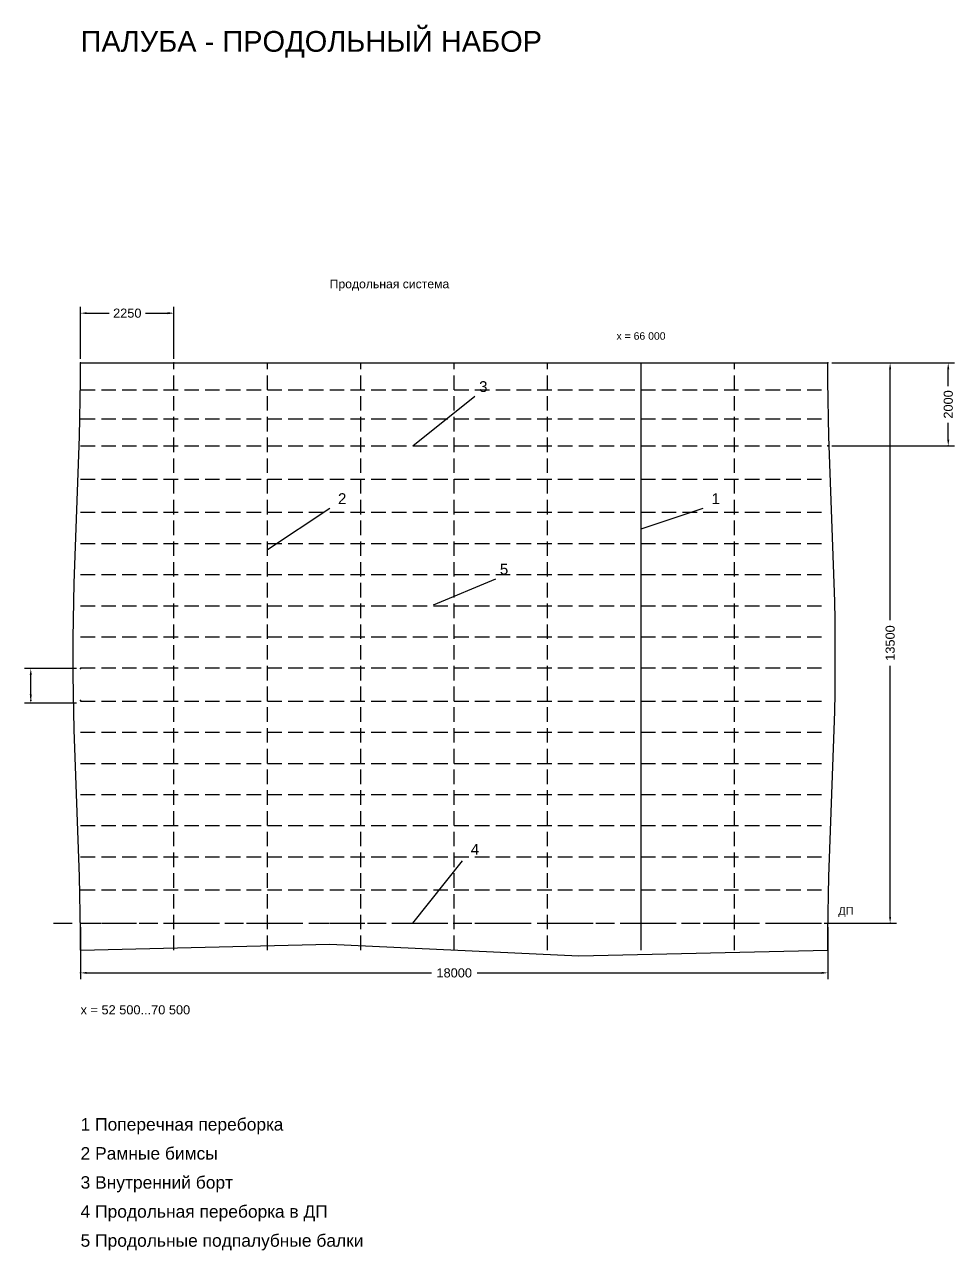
# Model space of a CAD drawing. Header units: millimetres. Extents: x -5500 to 159150, y -17410 to 188095.
# Drawn here: x 36650 to 59050, y 93110 to 122656 of the extents above; entities that cross this region are included whole.
import ezdxf
from ezdxf.enums import TextEntityAlignment as Align

# ---------------------------------------------------------------- set-up
doc = ezdxf.new("R2010")
doc.units = ezdxf.units.MM
for name, color, linetype in [('ARR_0', 7, 'Continuous'), ('ARR_BOUNDARY', 1, 'Continuous'), ('ARR_CENTER', 3, 'Continuous'), ('ARR_Defpoints', 7, 'Continuous'), ('ARR_HULL', 7, 'Continuous'), ('ARR_NOTE', 7, 'Continuous'), ('ARR_PRIMARY', 1, 'Continuous'), ('ARR_SECONDARY', 4, 'Continuous')]:
    doc.layers.add(name, color=color, linetype=linetype)
doc.styles.add('unicode', font='arial.ttf')

msp = doc.modelspace()

# ---------------------------------------------------------------- linework, layer by layer
at = {"layer": 'ARR_0', "color": 2}
for p, q in [((38000, 114600), (38000, 115850)), ((40250, 114600), (40250, 115850)), ((38150, 115700), (38685, 115700)), ((39565, 115700), (40100, 115700)), ((56100, 114500), (57650, 114500)), ((56100, 114500), (59050, 114500)), ((57500, 108300), (57500, 114350)), ((58900, 113940), (58900, 114350)), ((58900, 112650), (58900, 113060)), ((56100, 112500), (59050, 112500)), ((37900, 107133), (36650, 107133)), ((36800, 106517), (36800, 106983)), ((57500, 101150), (57500, 107200)), ((37900, 106300), (36650, 106300)), ((38000, 100900), (38000, 99650)), ((56000, 100900), (56000, 99650)), ((56100, 101000), (57650, 101000)), ((38150, 99800), (46450, 99800)), ((47550, 99800), (55850, 99800))]:
    msp.add_line(p, q, dxfattribs=at)
at = {"layer": 'ARR_0', "color": 0, "linetype": 'ByBlock'}
for points in [[(38150, 115675), (38000, 115700), (38150, 115725)], [(40100, 115725), (40250, 115700), (40100, 115675)], [(57475, 114350), (57500, 114500), (57525, 114350)], [(58875, 114350), (58900, 114500), (58925, 114350)], [(58925, 112650), (58900, 112500), (58875, 112650)], [(36775, 106983), (36800, 107133), (36825, 106983)], [(36825, 106517), (36800, 106300), (36775, 106517)], [(57525, 101150), (57500, 101000), (57475, 101150)], [(38150, 99775), (38000, 99800), (38150, 99825)], [(55850, 99825), (56000, 99800), (55850, 99775)]]:
    msp.add_solid(points, dxfattribs=at)
at = {"layer": 'ARR_BOUNDARY'}
msp.add_line((51500, 100350), (51500, 114500), dxfattribs=at)
at = {"layer": 'ARR_CENTER'}
for p, q in [((37350, 101000), (37797, 101000)), ((38038, 101000), (38484, 101000)), ((38725, 101000), (39172, 101000)), ((39412, 101000), (39859, 101000)), ((40100, 101000), (40547, 101000)), ((40788, 101000), (41234, 101000)), ((41475, 101000), (41922, 101000)), ((42162, 101000), (42609, 101000)), ((42850, 101000), (43297, 101000)), ((43537, 101000), (43984, 101000)), ((44225, 101000), (44672, 101000)), ((44912, 101000), (45359, 101000)), ((45600, 101000), (46047, 101000)), ((46288, 101000), (46734, 101000)), ((46975, 101000), (47422, 101000)), ((47662, 101000), (48109, 101000)), ((48350, 101000), (48797, 101000)), ((49038, 101000), (49484, 101000)), ((49725, 101000), (50172, 101000)), ((50412, 101000), (50859, 101000)), ((51100, 101000), (51547, 101000)), ((51787, 101000), (52234, 101000)), ((52475, 101000), (52922, 101000)), ((53162, 101000), (53609, 101000)), ((53850, 101000), (54297, 101000)), ((54538, 101000), (54984, 101000)), ((55225, 101000), (55672, 101000)), ((55912, 101000), (56359, 101000))]:
    msp.add_line(p, q, dxfattribs=at)
at = {"layer": 'ARR_Defpoints'}
for p in [(38000, 115700), (38000, 114500), (40250, 114500), (56000, 114500), (56000, 114500), (56000, 112500), (58900, 112500), (38000, 107133), (36800, 106367), (38000, 106367), (38000, 101000), (56000, 101000), (56000, 101000), (57500, 101000), (38000, 99800)]:
    msp.add_point(p, dxfattribs=at)
at = {"layer": 'ARR_HULL'}
msp.add_line((38000, 114500), (56000, 114500), dxfattribs=at)
for points in [[(38000, 100350), (37998, 100792), (37993, 101234), (37985, 101677), (37974, 102119), (37960, 102561), (37944, 103003), (37928, 103445), (37910, 103888), (37892, 104330), (37876, 104772), (37860, 105214), (37846, 105656), (37835, 106098), (37827, 106541), (37822, 106983), (37820, 107425), (37822, 107867), (37827, 108309), (37835, 108752), (37846, 109194), (37860, 109636), (37876, 110078), (37892, 110520), (37910, 110962), (37928, 111405), (37944, 111847), (37960, 112289), (37974, 112731), (37985, 113173), (37993, 113616), (37998, 114058), (38000, 114500)], [(56000, 100350), (56002, 100792), (56007, 101234), (56015, 101677), (56026, 102119), (56040, 102561), (56056, 103003), (56072, 103445), (56090, 103888), (56108, 104330), (56124, 104772), (56140, 105214), (56154, 105656), (56165, 106098), (56173, 106541), (56178, 106983), (56180, 107425), (56178, 107867), (56173, 108309), (56165, 108752), (56154, 109194), (56140, 109636), (56124, 110078), (56108, 110520), (56090, 110962), (56072, 111405), (56056, 111847), (56040, 112289), (56026, 112731), (56015, 113173), (56007, 113616), (56002, 114058), (56000, 114500)], [(38000, 100350), (44000, 100490), (50000, 100210), (56000, 100350)]]:
    msp.add_lwpolyline(points, dxfattribs=at)
at = {"layer": 'ARR_NOTE'}
for points in [[(46000, 112500), (47500, 113700)], [(42500, 110000), (44000, 111000)], [(51500, 110500), (53000, 111000)], [(46500, 108667), (48000, 109300)], [(46000, 101000), (47200, 102500)]]:
    msp.add_lwpolyline(points, dxfattribs=at)
at = {"layer": 'ARR_PRIMARY'}
for p, q in [((40250, 114350), (40250, 114500)), ((42500, 114350), (42500, 114500)), ((44750, 114350), (44750, 114500)), ((47000, 114350), (47000, 114500)), ((49250, 114350), (49250, 114500)), ((53750, 114350), (53750, 114500)), ((40250, 113850), (40250, 114200)), ((42500, 113850), (42500, 114200)), ((44750, 113850), (44750, 114200)), ((47000, 113850), (47000, 114200)), ((49250, 113850), (49250, 114200)), ((53750, 113850), (53750, 114200)), ((40250, 113350), (40250, 113700)), ((42500, 113350), (42500, 113700)), ((44750, 113350), (44750, 113700)), ((47000, 113350), (47000, 113700)), ((49250, 113350), (49250, 113700)), ((53750, 113350), (53750, 113700)), ((40250, 112850), (40250, 113200)), ((42500, 112850), (42500, 113200)), ((44750, 112850), (44750, 113200)), ((47000, 112850), (47000, 113200)), ((49250, 112850), (49250, 113200)), ((53750, 112850), (53750, 113200)), ((40250, 112350), (40250, 112700)), ((42500, 112350), (42500, 112700)), ((44750, 112350), (44750, 112700)), ((47000, 112350), (47000, 112700)), ((49250, 112350), (49250, 112700)), ((53750, 112350), (53750, 112700)), ((38000, 112500), (38350, 112500)), ((38500, 112500), (38850, 112500)), ((39000, 112500), (39350, 112500)), ((39500, 112500), (39850, 112500)), ((40000, 112500), (40350, 112500)), ((40500, 112500), (40850, 112500)), ((41000, 112500), (41350, 112500)), ((41500, 112500), (41850, 112500)), ((42000, 112500), (42350, 112500)), ((42500, 112500), (42850, 112500)), ((43000, 112500), (43350, 112500)), ((43500, 112500), (43850, 112500)), ((44000, 112500), (44350, 112500)), ((44500, 112500), (44850, 112500)), ((45000, 112500), (45350, 112500)), ((45500, 112500), (45850, 112500)), ((46000, 112500), (46350, 112500)), ((46500, 112500), (46850, 112500)), ((47000, 112500), (47350, 112500)), ((47500, 112500), (47850, 112500)), ((48000, 112500), (48350, 112500)), ((48500, 112500), (48850, 112500)), ((49000, 112500), (49350, 112500)), ((49500, 112500), (49850, 112500)), ((50000, 112500), (50350, 112500)), ((50500, 112500), (50850, 112500)), ((51000, 112500), (51350, 112500)), ((51500, 112500), (51850, 112500)), ((52000, 112500), (52350, 112500)), ((52500, 112500), (52850, 112500)), ((53000, 112500), (53350, 112500)), ((53500, 112500), (53850, 112500)), ((54000, 112500), (54350, 112500)), ((54500, 112500), (54850, 112500)), ((55000, 112500), (55350, 112500)), ((55500, 112500), (55850, 112500)), ((40250, 111850), (40250, 112200)), ((42500, 111850), (42500, 112200)), ((44750, 111850), (44750, 112200)), ((47000, 111850), (47000, 112200)), ((49250, 111850), (49250, 112200)), ((53750, 111850), (53750, 112200)), ((40250, 111350), (40250, 111700)), ((42500, 111350), (42500, 111700)), ((44750, 111350), (44750, 111700)), ((47000, 111350), (47000, 111700)), ((49250, 111350), (49250, 111700)), ((53750, 111350), (53750, 111700)), ((40250, 110850), (40250, 111200)), ((42500, 110850), (42500, 111200)), ((44750, 110850), (44750, 111200)), ((47000, 110850), (47000, 111200)), ((49250, 110850), (49250, 111200)), ((53750, 110850), (53750, 111200)), ((40250, 110350), (40250, 110700)), ((42500, 110350), (42500, 110700)), ((44750, 110350), (44750, 110700)), ((47000, 110350), (47000, 110700)), ((49250, 110350), (49250, 110700)), ((53750, 110350), (53750, 110700)), ((40250, 109850), (40250, 110200)), ((42500, 109850), (42500, 110200)), ((44750, 109850), (44750, 110200)), ((47000, 109850), (47000, 110200)), ((49250, 109850), (49250, 110200)), ((53750, 109850), (53750, 110200)), ((40250, 109350), (40250, 109700)), ((42500, 109350), (42500, 109700)), ((44750, 109350), (44750, 109700)), ((47000, 109350), (47000, 109700)), ((49250, 109350), (49250, 109700)), ((53750, 109350), (53750, 109700)), ((40250, 108850), (40250, 109200)), ((42500, 108850), (42500, 109200)), ((44750, 108850), (44750, 109200)), ((47000, 108850), (47000, 109200)), ((49250, 108850), (49250, 109200)), ((53750, 108850), (53750, 109200)), ((40250, 108350), (40250, 108700)), ((42500, 108350), (42500, 108700)), ((44750, 108350), (44750, 108700)), ((47000, 108350), (47000, 108700)), ((49250, 108350), (49250, 108700)), ((53750, 108350), (53750, 108700)), ((40250, 107850), (40250, 108200)), ((42500, 107850), (42500, 108200)), ((44750, 107850), (44750, 108200)), ((47000, 107850), (47000, 108200)), ((49250, 107850), (49250, 108200)), ((53750, 107850), (53750, 108200)), ((40250, 107350), (40250, 107700)), ((42500, 107350), (42500, 107700)), ((44750, 107350), (44750, 107700)), ((47000, 107350), (47000, 107700)), ((49250, 107350), (49250, 107700)), ((53750, 107350), (53750, 107700)), ((40250, 106850), (40250, 107200)), ((42500, 106850), (42500, 107200)), ((44750, 106850), (44750, 107200)), ((47000, 106850), (47000, 107200)), ((49250, 106850), (49250, 107200)), ((53750, 106850), (53750, 107200)), ((40250, 106350), (40250, 106700)), ((42500, 106350), (42500, 106700)), ((44750, 106350), (44750, 106700)), ((47000, 106350), (47000, 106700)), ((49250, 106350), (49250, 106700)), ((53750, 106350), (53750, 106700)), ((40250, 105850), (40250, 106200)), ((42500, 105850), (42500, 106200)), ((44750, 105850), (44750, 106200)), ((47000, 105850), (47000, 106200)), ((49250, 105850), (49250, 106200)), ((53750, 105850), (53750, 106200)), ((40250, 105350), (40250, 105700)), ((42500, 105350), (42500, 105700)), ((44750, 105350), (44750, 105700)), ((47000, 105350), (47000, 105700)), ((49250, 105350), (49250, 105700)), ((53750, 105350), (53750, 105700)), ((40250, 104850), (40250, 105200)), ((42500, 104850), (42500, 105200)), ((44750, 104850), (44750, 105200)), ((47000, 104850), (47000, 105200)), ((49250, 104850), (49250, 105200)), ((53750, 104850), (53750, 105200)), ((40250, 104350), (40250, 104700)), ((42500, 104350), (42500, 104700)), ((44750, 104350), (44750, 104700)), ((47000, 104350), (47000, 104700)), ((49250, 104350), (49250, 104700)), ((53750, 104350), (53750, 104700)), ((40250, 103850), (40250, 104200)), ((42500, 103850), (42500, 104200)), ((44750, 103850), (44750, 104200)), ((47000, 103850), (47000, 104200)), ((49250, 103850), (49250, 104200)), ((53750, 103850), (53750, 104200)), ((40250, 103350), (40250, 103700)), ((42500, 103350), (42500, 103700)), ((44750, 103350), (44750, 103700)), ((47000, 103350), (47000, 103700)), ((49250, 103350), (49250, 103700)), ((53750, 103350), (53750, 103700)), ((40250, 102850), (40250, 103200)), ((42500, 102850), (42500, 103200)), ((44750, 102850), (44750, 103200)), ((47000, 102850), (47000, 103200)), ((49250, 102850), (49250, 103200)), ((53750, 102850), (53750, 103200)), ((40250, 102350), (40250, 102700)), ((42500, 102350), (42500, 102700)), ((44750, 102350), (44750, 102700)), ((47000, 102350), (47000, 102700)), ((49250, 102350), (49250, 102700)), ((53750, 102350), (53750, 102700)), ((40250, 101850), (40250, 102200)), ((42500, 101850), (42500, 102200)), ((44750, 101850), (44750, 102200)), ((47000, 101850), (47000, 102200)), ((49250, 101850), (49250, 102200)), ((53750, 101850), (53750, 102200)), ((40250, 101350), (40250, 101700)), ((42500, 101350), (42500, 101700)), ((44750, 101350), (44750, 101700)), ((47000, 101350), (47000, 101700)), ((49250, 101350), (49250, 101700)), ((53750, 101350), (53750, 101700)), ((40250, 100850), (40250, 101200)), ((42500, 100850), (42500, 101200)), ((44750, 100850), (44750, 101200)), ((47000, 100850), (47000, 101200)), ((49250, 100850), (49250, 101200)), ((53750, 100850), (53750, 101200)), ((38000, 101000), (38350, 101000)), ((38500, 101000), (38850, 101000)), ((39000, 101000), (39350, 101000)), ((39500, 101000), (39850, 101000)), ((40000, 101000), (40350, 101000)), ((40500, 101000), (40850, 101000)), ((41000, 101000), (41350, 101000)), ((41500, 101000), (41850, 101000)), ((42000, 101000), (42350, 101000)), ((42500, 101000), (42850, 101000)), ((43000, 101000), (43350, 101000)), ((43500, 101000), (43850, 101000)), ((44000, 101000), (44350, 101000)), ((44500, 101000), (44850, 101000)), ((45000, 101000), (45350, 101000)), ((45500, 101000), (45850, 101000)), ((46000, 101000), (46350, 101000)), ((46500, 101000), (46850, 101000)), ((47000, 101000), (47350, 101000)), ((47500, 101000), (47850, 101000)), ((48000, 101000), (48350, 101000)), ((48500, 101000), (48850, 101000)), ((49000, 101000), (49350, 101000)), ((49500, 101000), (49850, 101000)), ((50000, 101000), (50350, 101000)), ((50500, 101000), (50850, 101000)), ((51000, 101000), (51350, 101000)), ((51500, 101000), (51850, 101000)), ((52000, 101000), (52350, 101000)), ((52500, 101000), (52850, 101000)), ((53000, 101000), (53350, 101000)), ((53500, 101000), (53850, 101000)), ((54000, 101000), (54350, 101000)), ((54500, 101000), (54850, 101000)), ((55000, 101000), (55350, 101000)), ((55500, 101000), (55850, 101000)), ((40250, 100350), (40250, 100700)), ((42500, 100350), (42500, 100700)), ((44750, 100350), (44750, 100700)), ((47000, 100350), (47000, 100700)), ((49250, 100350), (49250, 100700)), ((53750, 100350), (53750, 100700))]:
    msp.add_line(p, q, dxfattribs=at)
at = {"layer": 'ARR_SECONDARY'}
for p, q in [((38000, 113850), (38350, 113850)), ((38500, 113850), (38850, 113850)), ((39000, 113850), (39350, 113850)), ((39500, 113850), (39850, 113850)), ((40000, 113850), (40350, 113850)), ((40500, 113850), (40850, 113850)), ((41000, 113850), (41350, 113850)), ((41500, 113850), (41850, 113850)), ((42000, 113850), (42350, 113850)), ((42500, 113850), (42850, 113850)), ((43000, 113850), (43350, 113850)), ((43500, 113850), (43850, 113850)), ((44000, 113850), (44350, 113850)), ((44500, 113850), (44850, 113850)), ((45000, 113850), (45350, 113850)), ((45500, 113850), (45850, 113850)), ((46000, 113850), (46350, 113850)), ((46500, 113850), (46850, 113850)), ((47000, 113850), (47350, 113850)), ((47500, 113850), (47850, 113850)), ((48000, 113850), (48350, 113850)), ((48500, 113850), (48850, 113850)), ((49000, 113850), (49350, 113850)), ((49500, 113850), (49850, 113850)), ((50000, 113850), (50350, 113850)), ((50500, 113850), (50850, 113850)), ((51000, 113850), (51350, 113850)), ((51500, 113850), (51850, 113850)), ((52000, 113850), (52350, 113850)), ((52500, 113850), (52850, 113850)), ((53000, 113850), (53350, 113850)), ((53500, 113850), (53850, 113850)), ((54000, 113850), (54350, 113850)), ((54500, 113850), (54850, 113850)), ((55000, 113850), (55350, 113850)), ((55500, 113850), (55850, 113850)), ((38000, 113150), (38350, 113150)), ((38500, 113150), (38850, 113150)), ((39000, 113150), (39350, 113150)), ((39500, 113150), (39850, 113150)), ((40000, 113150), (40350, 113150)), ((40500, 113150), (40850, 113150)), ((41000, 113150), (41350, 113150)), ((41500, 113150), (41850, 113150)), ((42000, 113150), (42350, 113150)), ((42500, 113150), (42850, 113150)), ((43000, 113150), (43350, 113150)), ((43500, 113150), (43850, 113150)), ((44000, 113150), (44350, 113150)), ((44500, 113150), (44850, 113150)), ((45000, 113150), (45350, 113150)), ((45500, 113150), (45850, 113150)), ((46000, 113150), (46350, 113150)), ((46500, 113150), (46850, 113150)), ((47000, 113150), (47350, 113150)), ((47500, 113150), (47850, 113150)), ((48000, 113150), (48350, 113150)), ((48500, 113150), (48850, 113150)), ((49000, 113150), (49350, 113150)), ((49500, 113150), (49850, 113150)), ((50000, 113150), (50350, 113150)), ((50500, 113150), (50850, 113150)), ((51000, 113150), (51350, 113150)), ((51500, 113150), (51850, 113150)), ((52000, 113150), (52350, 113150)), ((52500, 113150), (52850, 113150)), ((53000, 113150), (53350, 113150)), ((53500, 113150), (53850, 113150)), ((54000, 113150), (54350, 113150)), ((54500, 113150), (54850, 113150)), ((55000, 113150), (55350, 113150)), ((55500, 113150), (55850, 113150)), ((38000, 111700), (38350, 111700)), ((38500, 111700), (38850, 111700)), ((39000, 111700), (39350, 111700)), ((39500, 111700), (39850, 111700)), ((40000, 111700), (40350, 111700)), ((40500, 111700), (40850, 111700)), ((41000, 111700), (41350, 111700)), ((41500, 111700), (41850, 111700)), ((42000, 111700), (42350, 111700)), ((42500, 111700), (42850, 111700)), ((43000, 111700), (43350, 111700)), ((43500, 111700), (43850, 111700)), ((44000, 111700), (44350, 111700)), ((44500, 111700), (44850, 111700)), ((45000, 111700), (45350, 111700)), ((45500, 111700), (45850, 111700)), ((46000, 111700), (46350, 111700)), ((46500, 111700), (46850, 111700)), ((47000, 111700), (47350, 111700)), ((47500, 111700), (47850, 111700)), ((48000, 111700), (48350, 111700)), ((48500, 111700), (48850, 111700)), ((49000, 111700), (49350, 111700)), ((49500, 111700), (49850, 111700)), ((50000, 111700), (50350, 111700)), ((50500, 111700), (50850, 111700)), ((51000, 111700), (51350, 111700)), ((51500, 111700), (51850, 111700)), ((52000, 111700), (52350, 111700)), ((52500, 111700), (52850, 111700)), ((53000, 111700), (53350, 111700)), ((53500, 111700), (53850, 111700)), ((54000, 111700), (54350, 111700)), ((54500, 111700), (54850, 111700)), ((55000, 111700), (55350, 111700)), ((55500, 111700), (55850, 111700)), ((38000, 110900), (38350, 110900)), ((38500, 110900), (38850, 110900)), ((39000, 110900), (39350, 110900)), ((39500, 110900), (39850, 110900)), ((40000, 110900), (40350, 110900)), ((40500, 110900), (40850, 110900)), ((41000, 110900), (41350, 110900)), ((41500, 110900), (41850, 110900)), ((42000, 110900), (42350, 110900)), ((42500, 110900), (42850, 110900)), ((43000, 110900), (43350, 110900)), ((43500, 110900), (43850, 110900)), ((44000, 110900), (44350, 110900)), ((44500, 110900), (44850, 110900)), ((45000, 110900), (45350, 110900)), ((45500, 110900), (45850, 110900)), ((46000, 110900), (46350, 110900)), ((46500, 110900), (46850, 110900)), ((47000, 110900), (47350, 110900)), ((47500, 110900), (47850, 110900)), ((48000, 110900), (48350, 110900)), ((48500, 110900), (48850, 110900)), ((49000, 110900), (49350, 110900)), ((49500, 110900), (49850, 110900)), ((50000, 110900), (50350, 110900)), ((50500, 110900), (50850, 110900)), ((51000, 110900), (51350, 110900)), ((51500, 110900), (51850, 110900)), ((52000, 110900), (52350, 110900)), ((52500, 110900), (52850, 110900)), ((53000, 110900), (53350, 110900)), ((53500, 110900), (53850, 110900)), ((54000, 110900), (54350, 110900)), ((54500, 110900), (54850, 110900)), ((55000, 110900), (55350, 110900)), ((55500, 110900), (55850, 110900)), ((38000, 110150), (38350, 110150)), ((38500, 110150), (38850, 110150)), ((39000, 110150), (39350, 110150)), ((39500, 110150), (39850, 110150)), ((40000, 110150), (40350, 110150)), ((40500, 110150), (40850, 110150)), ((41000, 110150), (41350, 110150)), ((41500, 110150), (41850, 110150)), ((42000, 110150), (42350, 110150)), ((42500, 110150), (42850, 110150)), ((43000, 110150), (43350, 110150)), ((43500, 110150), (43850, 110150)), ((44000, 110150), (44350, 110150)), ((44500, 110150), (44850, 110150)), ((45000, 110150), (45350, 110150)), ((45500, 110150), (45850, 110150)), ((46000, 110150), (46350, 110150)), ((46500, 110150), (46850, 110150)), ((47000, 110150), (47350, 110150)), ((47500, 110150), (47850, 110150)), ((48000, 110150), (48350, 110150)), ((48500, 110150), (48850, 110150)), ((49000, 110150), (49350, 110150)), ((49500, 110150), (49850, 110150)), ((50000, 110150), (50350, 110150)), ((50500, 110150), (50850, 110150)), ((51000, 110150), (51350, 110150)), ((51500, 110150), (51850, 110150)), ((52000, 110150), (52350, 110150)), ((52500, 110150), (52850, 110150)), ((53000, 110150), (53350, 110150)), ((53500, 110150), (53850, 110150)), ((54000, 110150), (54350, 110150)), ((54500, 110150), (54850, 110150)), ((55000, 110150), (55350, 110150)), ((55500, 110150), (55850, 110150)), ((38000, 109400), (38350, 109400)), ((38500, 109400), (38850, 109400)), ((39000, 109400), (39350, 109400)), ((39500, 109400), (39850, 109400)), ((40000, 109400), (40350, 109400)), ((40500, 109400), (40850, 109400)), ((41000, 109400), (41350, 109400)), ((41500, 109400), (41850, 109400)), ((42000, 109400), (42350, 109400)), ((42500, 109400), (42850, 109400)), ((43000, 109400), (43350, 109400)), ((43500, 109400), (43850, 109400)), ((44000, 109400), (44350, 109400)), ((44500, 109400), (44850, 109400)), ((45000, 109400), (45350, 109400)), ((45500, 109400), (45850, 109400)), ((46000, 109400), (46350, 109400)), ((46500, 109400), (46850, 109400)), ((47000, 109400), (47350, 109400)), ((47500, 109400), (47850, 109400)), ((48000, 109400), (48350, 109400)), ((48500, 109400), (48850, 109400)), ((49000, 109400), (49350, 109400)), ((49500, 109400), (49850, 109400)), ((50000, 109400), (50350, 109400)), ((50500, 109400), (50850, 109400)), ((51000, 109400), (51350, 109400)), ((51500, 109400), (51850, 109400)), ((52000, 109400), (52350, 109400)), ((52500, 109400), (52850, 109400)), ((53000, 109400), (53350, 109400)), ((53500, 109400), (53850, 109400)), ((54000, 109400), (54350, 109400)), ((54500, 109400), (54850, 109400)), ((55000, 109400), (55350, 109400)), ((55500, 109400), (55850, 109400)), ((38000, 108650), (38350, 108650)), ((38500, 108650), (38850, 108650)), ((39000, 108650), (39350, 108650)), ((39500, 108650), (39850, 108650)), ((40000, 108650), (40350, 108650)), ((40500, 108650), (40850, 108650)), ((41000, 108650), (41350, 108650)), ((41500, 108650), (41850, 108650)), ((42000, 108650), (42350, 108650)), ((42500, 108650), (42850, 108650)), ((43000, 108650), (43350, 108650)), ((43500, 108650), (43850, 108650)), ((44000, 108650), (44350, 108650)), ((44500, 108650), (44850, 108650)), ((45000, 108650), (45350, 108650)), ((45500, 108650), (45850, 108650)), ((46000, 108650), (46350, 108650)), ((46500, 108650), (46850, 108650)), ((47000, 108650), (47350, 108650)), ((47500, 108650), (47850, 108650)), ((48000, 108650), (48350, 108650)), ((48500, 108650), (48850, 108650)), ((49000, 108650), (49350, 108650)), ((49500, 108650), (49850, 108650)), ((50000, 108650), (50350, 108650)), ((50500, 108650), (50850, 108650)), ((51000, 108650), (51350, 108650)), ((51500, 108650), (51850, 108650)), ((52000, 108650), (52350, 108650)), ((52500, 108650), (52850, 108650)), ((53000, 108650), (53350, 108650)), ((53500, 108650), (53850, 108650)), ((54000, 108650), (54350, 108650)), ((54500, 108650), (54850, 108650)), ((55000, 108650), (55350, 108650)), ((55500, 108650), (55850, 108650)), ((38000, 107900), (38350, 107900)), ((38500, 107900), (38850, 107900)), ((39000, 107900), (39350, 107900)), ((39500, 107900), (39850, 107900)), ((40000, 107900), (40350, 107900)), ((40500, 107900), (40850, 107900)), ((41000, 107900), (41350, 107900)), ((41500, 107900), (41850, 107900)), ((42000, 107900), (42350, 107900)), ((42500, 107900), (42850, 107900)), ((43000, 107900), (43350, 107900)), ((43500, 107900), (43850, 107900)), ((44000, 107900), (44350, 107900)), ((44500, 107900), (44850, 107900)), ((45000, 107900), (45350, 107900)), ((45500, 107900), (45850, 107900)), ((46000, 107900), (46350, 107900)), ((46500, 107900), (46850, 107900)), ((47000, 107900), (47350, 107900)), ((47500, 107900), (47850, 107900)), ((48000, 107900), (48350, 107900)), ((48500, 107900), (48850, 107900)), ((49000, 107900), (49350, 107900)), ((49500, 107900), (49850, 107900)), ((50000, 107900), (50350, 107900)), ((50500, 107900), (50850, 107900)), ((51000, 107900), (51350, 107900)), ((51500, 107900), (51850, 107900)), ((52000, 107900), (52350, 107900)), ((52500, 107900), (52850, 107900)), ((53000, 107900), (53350, 107900)), ((53500, 107900), (53850, 107900)), ((54000, 107900), (54350, 107900)), ((54500, 107900), (54850, 107900)), ((55000, 107900), (55350, 107900)), ((55500, 107900), (55850, 107900)), ((38000, 107150), (38350, 107150)), ((38500, 107150), (38850, 107150)), ((39000, 107150), (39350, 107150)), ((39500, 107150), (39850, 107150)), ((40000, 107150), (40350, 107150)), ((40500, 107150), (40850, 107150)), ((41000, 107150), (41350, 107150)), ((41500, 107150), (41850, 107150)), ((42000, 107150), (42350, 107150)), ((42500, 107150), (42850, 107150)), ((43000, 107150), (43350, 107150)), ((43500, 107150), (43850, 107150)), ((44000, 107150), (44350, 107150)), ((44500, 107150), (44850, 107150)), ((45000, 107150), (45350, 107150)), ((45500, 107150), (45850, 107150)), ((46000, 107150), (46350, 107150)), ((46500, 107150), (46850, 107150)), ((47000, 107150), (47350, 107150)), ((47500, 107150), (47850, 107150)), ((48000, 107150), (48350, 107150)), ((48500, 107150), (48850, 107150)), ((49000, 107150), (49350, 107150)), ((49500, 107150), (49850, 107150)), ((50000, 107150), (50350, 107150)), ((50500, 107150), (50850, 107150)), ((51000, 107150), (51350, 107150)), ((51500, 107150), (51850, 107150)), ((52000, 107150), (52350, 107150)), ((52500, 107150), (52850, 107150)), ((53000, 107150), (53350, 107150)), ((53500, 107150), (53850, 107150)), ((54000, 107150), (54350, 107150)), ((54500, 107150), (54850, 107150)), ((55000, 107150), (55350, 107150)), ((55500, 107150), (55850, 107150)), ((38000, 106350), (38350, 106350)), ((38500, 106350), (38850, 106350)), ((39000, 106350), (39350, 106350)), ((39500, 106350), (39850, 106350)), ((40000, 106350), (40350, 106350)), ((40500, 106350), (40850, 106350)), ((41000, 106350), (41350, 106350)), ((41500, 106350), (41850, 106350)), ((42000, 106350), (42350, 106350)), ((42500, 106350), (42850, 106350)), ((43000, 106350), (43350, 106350)), ((43500, 106350), (43850, 106350)), ((44000, 106350), (44350, 106350)), ((44500, 106350), (44850, 106350)), ((45000, 106350), (45350, 106350)), ((45500, 106350), (45850, 106350)), ((46000, 106350), (46350, 106350)), ((46500, 106350), (46850, 106350)), ((47000, 106350), (47350, 106350)), ((47500, 106350), (47850, 106350)), ((48000, 106350), (48350, 106350)), ((48500, 106350), (48850, 106350)), ((49000, 106350), (49350, 106350)), ((49500, 106350), (49850, 106350)), ((50000, 106350), (50350, 106350)), ((50500, 106350), (50850, 106350)), ((51000, 106350), (51350, 106350)), ((51500, 106350), (51850, 106350)), ((52000, 106350), (52350, 106350)), ((52500, 106350), (52850, 106350)), ((53000, 106350), (53350, 106350)), ((53500, 106350), (53850, 106350)), ((54000, 106350), (54350, 106350)), ((54500, 106350), (54850, 106350)), ((55000, 106350), (55350, 106350)), ((55500, 106350), (55850, 106350)), ((38000, 105600), (38350, 105600)), ((38500, 105600), (38850, 105600)), ((39000, 105600), (39350, 105600)), ((39500, 105600), (39850, 105600)), ((40000, 105600), (40350, 105600)), ((40500, 105600), (40850, 105600)), ((41000, 105600), (41350, 105600)), ((41500, 105600), (41850, 105600)), ((42000, 105600), (42350, 105600)), ((42500, 105600), (42850, 105600)), ((43000, 105600), (43350, 105600)), ((43500, 105600), (43850, 105600)), ((44000, 105600), (44350, 105600)), ((44500, 105600), (44850, 105600)), ((45000, 105600), (45350, 105600)), ((45500, 105600), (45850, 105600)), ((46000, 105600), (46350, 105600)), ((46500, 105600), (46850, 105600)), ((47000, 105600), (47350, 105600)), ((47500, 105600), (47850, 105600)), ((48000, 105600), (48350, 105600)), ((48500, 105600), (48850, 105600)), ((49000, 105600), (49350, 105600)), ((49500, 105600), (49850, 105600)), ((50000, 105600), (50350, 105600)), ((50500, 105600), (50850, 105600)), ((51000, 105600), (51350, 105600)), ((51500, 105600), (51850, 105600)), ((52000, 105600), (52350, 105600)), ((52500, 105600), (52850, 105600)), ((53000, 105600), (53350, 105600)), ((53500, 105600), (53850, 105600)), ((54000, 105600), (54350, 105600)), ((54500, 105600), (54850, 105600)), ((55000, 105600), (55350, 105600)), ((55500, 105600), (55850, 105600)), ((38000, 104850), (38350, 104850)), ((38500, 104850), (38850, 104850)), ((39000, 104850), (39350, 104850)), ((39500, 104850), (39850, 104850)), ((40000, 104850), (40350, 104850)), ((40500, 104850), (40850, 104850)), ((41000, 104850), (41350, 104850)), ((41500, 104850), (41850, 104850)), ((42000, 104850), (42350, 104850)), ((42500, 104850), (42850, 104850)), ((43000, 104850), (43350, 104850)), ((43500, 104850), (43850, 104850)), ((44000, 104850), (44350, 104850)), ((44500, 104850), (44850, 104850)), ((45000, 104850), (45350, 104850)), ((45500, 104850), (45850, 104850)), ((46000, 104850), (46350, 104850)), ((46500, 104850), (46850, 104850)), ((47000, 104850), (47350, 104850)), ((47500, 104850), (47850, 104850)), ((48000, 104850), (48350, 104850)), ((48500, 104850), (48850, 104850)), ((49000, 104850), (49350, 104850)), ((49500, 104850), (49850, 104850)), ((50000, 104850), (50350, 104850)), ((50500, 104850), (50850, 104850)), ((51000, 104850), (51350, 104850)), ((51500, 104850), (51850, 104850)), ((52000, 104850), (52350, 104850)), ((52500, 104850), (52850, 104850)), ((53000, 104850), (53350, 104850)), ((53500, 104850), (53850, 104850)), ((54000, 104850), (54350, 104850)), ((54500, 104850), (54850, 104850)), ((55000, 104850), (55350, 104850)), ((55500, 104850), (55850, 104850)), ((38000, 104100), (38350, 104100)), ((38500, 104100), (38850, 104100)), ((39000, 104100), (39350, 104100)), ((39500, 104100), (39850, 104100)), ((40000, 104100), (40350, 104100)), ((40500, 104100), (40850, 104100)), ((41000, 104100), (41350, 104100)), ((41500, 104100), (41850, 104100)), ((42000, 104100), (42350, 104100)), ((42500, 104100), (42850, 104100)), ((43000, 104100), (43350, 104100)), ((43500, 104100), (43850, 104100)), ((44000, 104100), (44350, 104100)), ((44500, 104100), (44850, 104100)), ((45000, 104100), (45350, 104100)), ((45500, 104100), (45850, 104100)), ((46000, 104100), (46350, 104100)), ((46500, 104100), (46850, 104100)), ((47000, 104100), (47350, 104100)), ((47500, 104100), (47850, 104100)), ((48000, 104100), (48350, 104100)), ((48500, 104100), (48850, 104100)), ((49000, 104100), (49350, 104100)), ((49500, 104100), (49850, 104100)), ((50000, 104100), (50350, 104100)), ((50500, 104100), (50850, 104100)), ((51000, 104100), (51350, 104100)), ((51500, 104100), (51850, 104100)), ((52000, 104100), (52350, 104100)), ((52500, 104100), (52850, 104100)), ((53000, 104100), (53350, 104100)), ((53500, 104100), (53850, 104100)), ((54000, 104100), (54350, 104100)), ((54500, 104100), (54850, 104100)), ((55000, 104100), (55350, 104100)), ((55500, 104100), (55850, 104100)), ((38000, 103350), (38350, 103350)), ((38500, 103350), (38850, 103350)), ((39000, 103350), (39350, 103350)), ((39500, 103350), (39850, 103350)), ((40000, 103350), (40350, 103350)), ((40500, 103350), (40850, 103350)), ((41000, 103350), (41350, 103350)), ((41500, 103350), (41850, 103350)), ((42000, 103350), (42350, 103350)), ((42500, 103350), (42850, 103350)), ((43000, 103350), (43350, 103350)), ((43500, 103350), (43850, 103350)), ((44000, 103350), (44350, 103350)), ((44500, 103350), (44850, 103350)), ((45000, 103350), (45350, 103350)), ((45500, 103350), (45850, 103350)), ((46000, 103350), (46350, 103350)), ((46500, 103350), (46850, 103350)), ((47000, 103350), (47350, 103350)), ((47500, 103350), (47850, 103350)), ((48000, 103350), (48350, 103350)), ((48500, 103350), (48850, 103350)), ((49000, 103350), (49350, 103350)), ((49500, 103350), (49850, 103350)), ((50000, 103350), (50350, 103350)), ((50500, 103350), (50850, 103350)), ((51000, 103350), (51350, 103350)), ((51500, 103350), (51850, 103350)), ((52000, 103350), (52350, 103350)), ((52500, 103350), (52850, 103350)), ((53000, 103350), (53350, 103350)), ((53500, 103350), (53850, 103350)), ((54000, 103350), (54350, 103350)), ((54500, 103350), (54850, 103350)), ((55000, 103350), (55350, 103350)), ((55500, 103350), (55850, 103350)), ((38000, 102600), (38350, 102600)), ((38500, 102600), (38850, 102600)), ((39000, 102600), (39350, 102600)), ((39500, 102600), (39850, 102600)), ((40000, 102600), (40350, 102600)), ((40500, 102600), (40850, 102600)), ((41000, 102600), (41350, 102600)), ((41500, 102600), (41850, 102600)), ((42000, 102600), (42350, 102600)), ((42500, 102600), (42850, 102600)), ((43000, 102600), (43350, 102600)), ((43500, 102600), (43850, 102600)), ((44000, 102600), (44350, 102600)), ((44500, 102600), (44850, 102600)), ((45000, 102600), (45350, 102600)), ((45500, 102600), (45850, 102600)), ((46000, 102600), (46350, 102600)), ((46500, 102600), (46850, 102600)), ((47000, 102600), (47350, 102600)), ((47500, 102600), (47850, 102600)), ((48000, 102600), (48350, 102600)), ((48500, 102600), (48850, 102600)), ((49000, 102600), (49350, 102600)), ((49500, 102600), (49850, 102600)), ((50000, 102600), (50350, 102600)), ((50500, 102600), (50850, 102600)), ((51000, 102600), (51350, 102600)), ((51500, 102600), (51850, 102600)), ((52000, 102600), (52350, 102600)), ((52500, 102600), (52850, 102600)), ((53000, 102600), (53350, 102600)), ((53500, 102600), (53850, 102600)), ((54000, 102600), (54350, 102600)), ((54500, 102600), (54850, 102600)), ((55000, 102600), (55350, 102600)), ((55500, 102600), (55850, 102600)), ((38000, 101800), (38350, 101800)), ((38500, 101800), (38850, 101800)), ((39000, 101800), (39350, 101800)), ((39500, 101800), (39850, 101800)), ((40000, 101800), (40350, 101800)), ((40500, 101800), (40850, 101800)), ((41000, 101800), (41350, 101800)), ((41500, 101800), (41850, 101800)), ((42000, 101800), (42350, 101800)), ((42500, 101800), (42850, 101800)), ((43000, 101800), (43350, 101800)), ((43500, 101800), (43850, 101800)), ((44000, 101800), (44350, 101800)), ((44500, 101800), (44850, 101800)), ((45000, 101800), (45350, 101800)), ((45500, 101800), (45850, 101800)), ((46000, 101800), (46350, 101800)), ((46500, 101800), (46850, 101800)), ((47000, 101800), (47350, 101800)), ((47500, 101800), (47850, 101800)), ((48000, 101800), (48350, 101800)), ((48500, 101800), (48850, 101800)), ((49000, 101800), (49350, 101800)), ((49500, 101800), (49850, 101800)), ((50000, 101800), (50350, 101800)), ((50500, 101800), (50850, 101800)), ((51000, 101800), (51350, 101800)), ((51500, 101800), (51850, 101800)), ((52000, 101800), (52350, 101800)), ((52500, 101800), (52850, 101800)), ((53000, 101800), (53350, 101800)), ((53500, 101800), (53850, 101800)), ((54000, 101800), (54350, 101800)), ((54500, 101800), (54850, 101800)), ((55000, 101800), (55350, 101800)), ((55500, 101800), (55850, 101800))]:
    msp.add_line(p, q, dxfattribs=at)

# ---------------------------------------------------------------- texts
at = {"layer": 'ARR_0', "color": 7, "style": 'unicode'}
for s, p in [('2250', (39125, 115700)), ('18000', (47000, 99800))]:
    msp.add_text(s, height=220, dxfattribs=at).set_placement(p, align=Align.MIDDLE_CENTER)
for s, p in [('2000', (58900, 113500)), ('13500', (57500, 107750))]:
    msp.add_text(s, height=220, rotation=90, dxfattribs=at).set_placement(p, align=Align.MIDDLE_CENTER)
at = {"layer": 'ARR_NOTE', "style": 'unicode'}
for s, height, p in [('ПАЛУБА - ПРОДОЛЬНЫЙ НАБОР', 500, (38000, 122000)), ('Продольная система', 210, (44000, 116300)), ('3', 260, (47600, 113800)), ('2', 260, (44200, 111100)), ('1', 260, (53200, 111100)), ('5', 260, (48100, 109400)), ('4', 260, (47400, 102650)), ('ДП', 190, (56250, 101200)), ('x = 52 500...70 500', 220, (38000, 98800)), ('1 Поперечная переборка', 300, (38000, 96000)), ('2 Рамные бимсы', 300, (38000, 95300)), ('3 Внутренний борт', 300, (38000, 94600)), ('4 Продольная переборка в ДП', 300, (38000, 93900)), ('5 Продольные подпалубные балки', 300, (38000, 93200))]:
    msp.add_text(s, height=height, dxfattribs=at).set_placement(p)
msp.add_text('x = 66 000', height=180, dxfattribs=at).set_placement((51500, 115150), align=Align.MIDDLE_CENTER)

doc.saveas('drawing.dxf')
